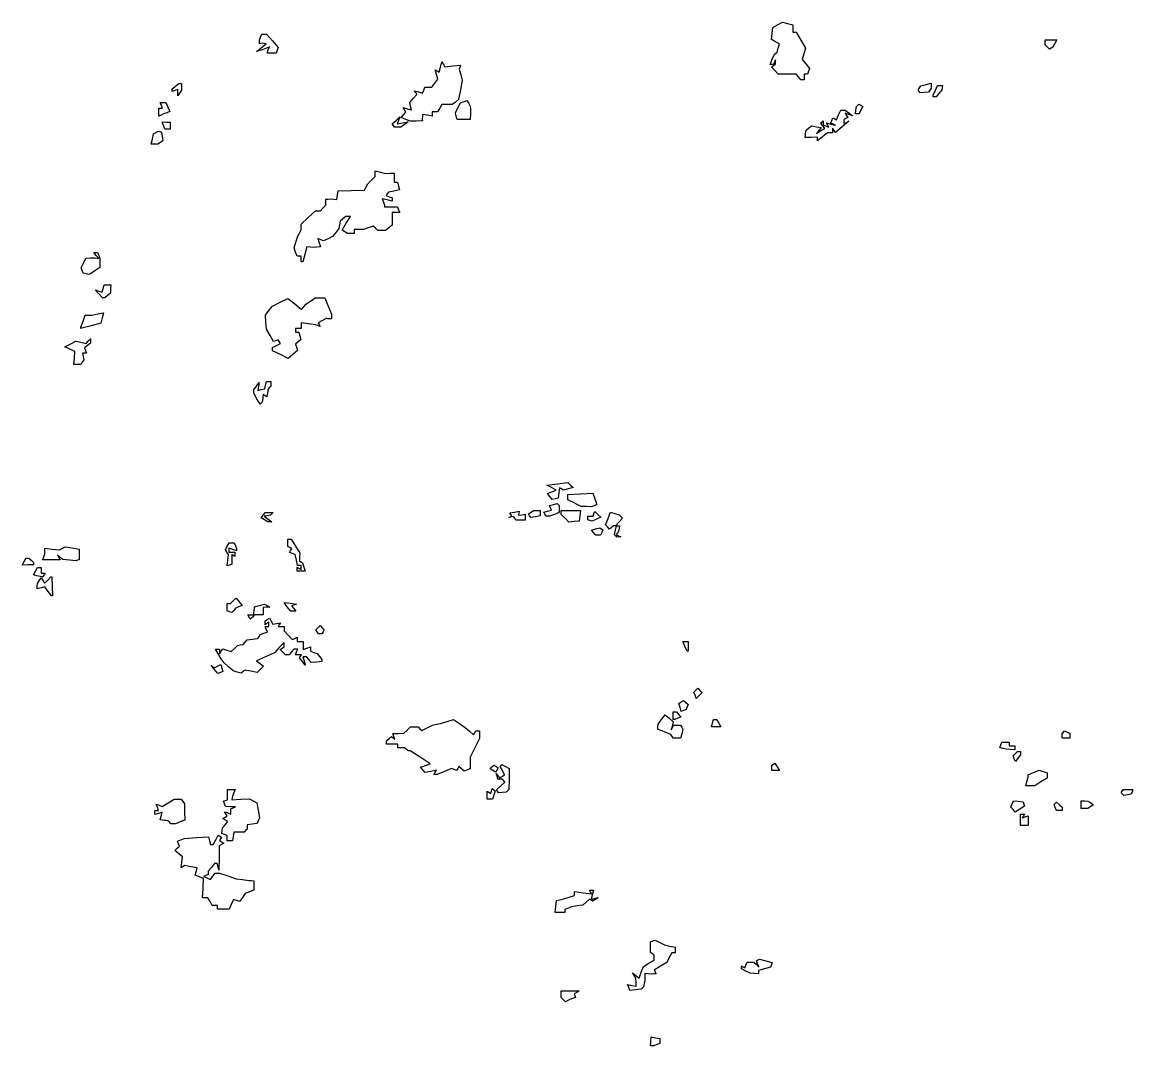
# Model space of a CAD drawing. Extents: x 0 to 4532, y 0 to 2620.
# Drawn here: x 2142 to 2727, y 233 to 772 of the extents above; entities that cross this region are included whole.
import ezdxf

# ---------------------------------------------------------------- set-up
doc = ezdxf.new("R2010")
doc.units = 0
doc.layers.add('Layer_1', color=7, linetype='CONTINUOUS')

msp = doc.modelspace()

# ---------------------------------------------------------------- linework, layer by layer
at = {"layer": 'Layer_1', "color": 7}
for points in [[(2551.000201, 743.619019), (2549.755281, 745.119029), (2545.032703, 745.119029), (2540.310182, 745.119029), (2538.589977, 747.019745), (2536.869885, 748.920432), (2537.935088, 749.578722), (2539.000178, 750.23704), (2538.921092, 751.428045), (2538.842005, 752.619022), (2538.337608, 751.369028), (2537.833211, 750.119034), (2536.93803, 750.119034), (2536.04282, 750.119034), (2537.251003, 752.869038), (2538.459214, 755.619042), (2539.094827, 756.119045), (2539.730327, 756.619049), (2540.413221, 758.808133), (2541.096031, 760.997245), (2538.989605, 762.124528), (2536.883123, 763.251952), (2537.191504, 766.404249), (2537.499913, 769.556631), (2540.069209, 770.991642), (2542.638532, 772.42654), (2545.319229, 771.753737), (2547.999926, 771.080934), (2547.999926, 769.099941), (2547.999926, 767.119033), (2548.898424, 767.119033), (2549.796809, 767.119033), (2552.273128, 762.925826), (2554.749532, 758.732646), (2553.906508, 755.793231), (2553.063427, 752.853731), (2554.975821, 750.42254), (2556.888131, 747.991433), (2556.337019, 746.555231), (2555.785935, 745.119029), (2554.892908, 745.119029), (2553.999909, 745.119029), (2553.999909, 743.619019), (2553.999909, 742.119038), (2553.122331, 742.119038), (2552.24481, 742.119038), (2550.999918, 743.619019)], [(2271.705109, 757.792649), (2272.347298, 759.466224), (2270.673723, 758.792627), (2269.000119, 758.11903), (2267.250122, 757.525937), (2265.500096, 756.932844), (2268.000113, 759.003724), (2270.500101, 761.074546), (2269.500122, 761.215145), (2268.500116, 761.355743), (2267.750097, 761.237255), (2267.000106, 761.118767), (2267.000106, 762.036965), (2267.000106, 762.955164), (2267.607117, 764.536954), (2268.2141, 766.118743), (2269.503496, 766.118743), (2270.79292, 766.118743), (2273.865422, 762.619457), (2276.93781, 759.120057), (2276.362008, 757.619452), (2275.786121, 756.118762), (2273.424521, 756.118762), (2271.06292, 756.118762)], [(2682.160319, 759.358933), (2681.00024, 760.519041), (2681.00024, 761.819038), (2681.00024, 763.119035), (2684.035438, 763.119035), (2687.070636, 763.119035), (2686.030037, 761.174751), (2684.989438, 759.230439), (2684.154918, 758.714646), (2683.320427, 758.198826)], [(2344.136027, 721.185286), (2341.771818, 722.139485), (2342.972036, 723.585693), (2344.172339, 725.031873), (2343.429831, 726.233196), (2342.687438, 727.434491), (2344.942626, 726.8448), (2347.197927, 726.254995), (2346.701722, 728.152592), (2346.205432, 730.05019), (2348.082025, 732.213989), (2349.958646, 734.377675), (2349.354129, 735.355684), (2348.749641, 736.333779), (2350.879821, 735.657688), (2353.01003, 734.981596), (2353.612024, 736.550488), (2354.214131, 738.119493), (2356.050443, 738.119493), (2357.886728, 738.119493), (2359.416331, 740.303277), (2360.945935, 742.487202), (2360.327245, 744.952494), (2359.708441, 747.417786), (2360.747623, 746.775597), (2361.786833, 746.133294), (2362.462131, 748.824281), (2363.137542, 751.515183), (2363.944339, 750.209686), (2364.751136, 748.904303), (2368.916848, 749.385484), (2373.082531, 749.86658), (2372.695233, 748.743097), (2372.307935, 747.619499), (2373.110736, 744.777284), (2373.913451, 741.935098), (2372.945844, 736.777288), (2371.978238, 731.619478), (2370.298029, 730.369484), (2368.617849, 729.11949), (2365.844232, 729.11949), (2363.070531, 729.11949), (2362.00014, 727.119477), (2360.929749, 725.119492), (2359.464945, 725.119492), (2358.000142, 725.119492), (2358.000142, 724.002896), (2358.000142, 722.886272), (2355.500125, 723.364279), (2353.000137, 723.842172), (2352.881649, 722.730792), (2352.763161, 721.619497), (2352.815035, 721.069377), (2352.866909, 720.519286), (2349.6836, 720.375286), (2346.500207, 720.231286), (2344.136112, 721.185399)], [(2224.015383, 735.337939), (2224.00121, 737.056529), (2222.501228, 736.480926), (2221.001219, 735.905322), (2221.001219, 736.652138), (2221.001219, 737.398841), (2222.751216, 738.727326), (2224.501213, 740.055727), (2225.251233, 740.087758), (2226.001223, 740.11979), (2225.98705, 738.369792), (2225.972877, 736.619795), (2225.003456, 735.119785), (2224.034064, 733.619775), (2224.01989, 735.338393)], [(2614.585916, 735.980724), (2614.132203, 736.714841), (2614.826209, 737.837843), (2615.520216, 738.960731), (2618.260214, 739.648445), (2621.000211, 740.33613), (2620.986038, 738.977739), (2620.971865, 737.61932), (2620.237153, 736.571323), (2619.502469, 735.523325), (2617.272141, 735.384995), (2615.041841, 735.246664), (2614.588156, 735.980752)], [(2622.000218, 733.572238), (2622.000218, 734.025243), (2623.160722, 736.57223), (2624.321198, 739.11933), (2625.66071, 739.11933), (2627.000223, 739.11933), (2626.750207, 737.94023), (2626.500191, 736.76113), (2625.027989, 734.940239), (2623.555674, 733.119318), (2622.777988, 733.119318), (2622.00019, 733.119318)], [(2214.000095, 725.03604), (2214.000095, 727.119335), (2214.968694, 727.119335), (2215.937292, 727.119335), (2215.361689, 728.619317), (2214.786086, 730.119327), (2216.232606, 730.119327), (2217.679098, 730.119327), (2218.772903, 727.718523), (2219.866793, 725.317719), (2218.183495, 724.717936), (2216.500083, 724.11804), (2215.250089, 723.535321), (2214.000095, 722.952632)], [(2370.750042, 722.869491), (2370.353333, 724.619489), (2371.639752, 727.248283), (2372.926143, 729.877078), (2374.633253, 730.532193), (2376.340248, 731.187195), (2377.154841, 729.903383), (2377.969547, 728.619487), (2378.095972, 727.869496), (2378.222397, 727.119477), (2378.222397, 725.119492), (2378.222397, 723.119479), (2378.111279, 722.119472), (2378.000161, 721.119494), (2374.57347, 721.119494), (2371.146779, 721.119494)], [(2561.000182, 710.943906), (2561.000182, 711.913922), (2557.750203, 711.766521), (2554.500196, 711.619119), (2554.819406, 713.619132), (2555.138502, 715.619117), (2556.57048, 716.730214), (2558.0026, 717.841339), (2560.523593, 717.35942), (2563.044586, 716.87753), (2561.772397, 715.337637), (2560.500207, 713.797829), (2562.699383, 715.167218), (2564.898502, 716.536721), (2563.806908, 717.852139), (2562.7152, 719.167415), (2563.357701, 719.809916), (2564.000202, 720.452417), (2564.000202, 719.392826), (2564.000202, 718.333121), (2565.552086, 717.737534), (2567.104084, 717.142031), (2566.426887, 718.237735), (2565.749689, 719.333411), (2568.12501, 718.735528), (2570.500189, 718.137616), (2569.306406, 718.692923), (2568.112594, 719.248315), (2568.661183, 720.678026), (2569.209801, 722.107623), (2570.100702, 721.557022), (2570.991688, 721.006335), (2572.156501, 723.562732), (2573.321201, 726.11913), (2574.469601, 726.11913), (2575.617888, 726.11913), (2577.559111, 724.616626), (2579.500192, 723.114235), (2577.58621, 723.786613), (2575.672086, 724.459019), (2576.352487, 723.358128), (2577.032802, 722.257321), (2576.016496, 721.62922), (2575.00019, 721.001119), (2575.00019, 720.001112), (2575.00019, 719.001134), (2576.250184, 719.644315), (2577.500207, 720.287525), (2574.009991, 717.283027), (2570.519691, 714.278528), (2569.775284, 715.448812), (2569.030793, 716.619124), (2569.01662, 715.36913), (2569.002446, 714.119136), (2567.637337, 714.119136), (2566.272143, 714.119136), (2563.637339, 712.046527), (2561.00245, 709.973919), (2561.00245, 710.94402)], [(2581.313997, 726.093533), (2581.615291, 728.067836), (2582.24121, 728.693726), (2582.8671, 729.319616), (2583.936413, 728.658718), (2585.005614, 727.997934), (2583.967708, 726.058639), (2582.929802, 724.119315), (2581.971295, 724.119315), (2581.012702, 724.119315)], [(2216.607091, 717.700825), (2216.00008, 719.282615), (2216.00008, 719.638618), (2216.00008, 719.994706), (2218.000093, 719.843903), (2220.000106, 719.693383), (2220.000106, 717.906195), (2220.000106, 716.118979), (2218.607104, 716.118979), (2217.214102, 716.118979)], [(2337.582721, 717.985424), (2337.047341, 718.85172), (2339.066743, 720.679302), (2341.086231, 722.506912), (2340.37944, 720.6651), (2339.672621, 718.823203), (2342.567334, 719.376611), (2345.462131, 719.930019), (2343.540043, 718.524517), (2341.61784, 717.119014), (2339.868041, 717.119014), (2338.118129, 717.119014)], [(2210.635001, 710.868788), (2211.308003, 713.618792), (2212.404104, 714.352484), (2213.500092, 715.086289), (2214.500098, 714.774194), (2215.500105, 714.4621), (2215.837598, 712.153592), (2216.175091, 709.844999), (2214.837591, 708.997184), (2213.500092, 708.149398), (2211.730989, 708.135225), (2209.961999, 708.121052), (2210.635001, 710.871028)], [(2289.00011, 647.61878), (2289.00011, 649.11879), (2287.967902, 649.11879), (2286.935722, 649.11879), (2286.126005, 651.307478), (2285.316317, 653.496278), (2286.292314, 656.55747), (2287.268226, 659.618775), (2288.134125, 661.355194), (2289.00011, 663.09167), (2289.00011, 664.542272), (2289.00011, 665.992789), (2292.750121, 669.547096), (2296.500131, 673.101488), (2297.82153, 673.112826), (2299.143014, 673.124165), (2300.571506, 674.55277), (2302.000111, 675.98129), (2302.000111, 677.55279), (2302.000111, 679.124176), (2303.250105, 679.239263), (2304.500128, 679.35435), (2306.174015, 679.189373), (2307.84793, 679.024397), (2308.174028, 681.324287), (2308.500126, 683.624291), (2315.412525, 683.788984), (2322.325037, 683.953394), (2323.275438, 685.651687), (2324.225838, 687.349981), (2326.112919, 689.23709), (2328.000113, 691.121591), (2328.000113, 692.640707), (2328.000113, 694.159709), (2330.750117, 693.431091), (2333.500121, 692.702389), (2335.750122, 692.806137), (2338.000123, 692.909885), (2338.000123, 690.515686), (2338.000123, 688.121486), (2338.88354, 688.121486), (2339.766816, 688.121486), (2340.300722, 686.079889), (2340.834627, 684.038376), (2337.896516, 683.450782), (2334.958519, 682.863189), (2334.415939, 681.98527), (2333.873331, 681.10738), (2335.436723, 680.50737), (2337.000116, 679.907474), (2337.000116, 678.995483), (2337.000116, 678.083379), (2334.335718, 678.752072), (2331.671321, 679.420879), (2332.335733, 677.689392), (2333.000118, 675.957876), (2333.000118, 675.539681), (2333.000118, 675.121485), (2336.393133, 675.121485), (2339.78612, 675.121485), (2340.361723, 673.621475), (2340.937327, 672.121465), (2338.968721, 672.121465), (2337.000116, 672.121465), (2337.000116, 668.843679), (2337.000116, 665.565977), (2335.250119, 664.093661), (2333.500121, 662.621459), (2331.500136, 662.621459), (2329.500123, 662.621459), (2328.21634, 663.833866), (2326.932528, 665.046273), (2324.401217, 664.083882), (2321.869935, 663.121462), (2319.43503, 663.121462), (2317.000125, 663.121462), (2317.000125, 662.121484), (2317.000125, 661.121478), (2315.250128, 661.135651), (2313.50013, 661.149824), (2312.09511, 662.039336), (2310.69023, 662.92882), (2312.811425, 666.524031), (2314.932619, 670.119241), (2313.716414, 670.08721), (2312.500124, 670.055178), (2311.000114, 668.83696), (2309.500132, 667.618771), (2309.166608, 665.696285), (2308.833225, 663.773686), (2307.211013, 661.623068), (2305.588717, 659.472479), (2303.221107, 658.355061), (2300.853525, 657.237785), (2299.31142, 657.829574), (2297.769316, 658.421278), (2298.452126, 656.270065), (2299.134907, 654.118767), (2297.31753, 653.96031), (2295.500125, 653.801853), (2293.783916, 653.942452), (2292.067623, 654.08305), (2290.995304, 650.10074), (2289.923014, 646.118544), (2289.461619, 646.118544), (2289.00011, 646.118544), (2289.00011, 647.618554)], [(2175.835179, 639.860353), (2174.170391, 640.23257), (2173.644677, 641.602271), (2173.119077, 642.972058), (2174.309572, 645.537554), (2175.500095, 648.103051), (2178.000083, 648.229193), (2180.500072, 648.355335), (2181.419376, 648.180437), (2182.338595, 648.005539), (2181.046875, 649.561959), (2179.755183, 651.11835), (2180.770695, 651.11835), (2181.786094, 651.11835), (2182.393077, 649.53656), (2183.000088, 647.954743), (2183.000088, 645.60465), (2183.000088, 643.254558), (2180.250084, 641.371248), (2177.50008, 639.487937)], [(2182.405096, 629.288368), (2180.500072, 631.457865), (2182.342592, 630.784183), (2184.185197, 630.110472), (2184.709295, 632.114681), (2185.233393, 634.118776), (2186.946086, 634.118776), (2188.658893, 634.118776), (2188.579806, 631.868775), (2188.50072, 629.618774), (2187.00071, 628.400557), (2185.500728, 627.182367), (2184.905708, 627.150336), (2184.310715, 627.118304), (2182.405719, 629.287914)], [(2278.087202, 597.305646), (2274.000124, 599.327769), (2274.000124, 600.188056), (2274.000124, 601.048371), (2276.028115, 602.133758), (2278.056106, 603.219059), (2277.496122, 604.125267), (2276.936024, 605.031475), (2275.718118, 604.573566), (2274.500099, 604.115657), (2272.629714, 607.367167), (2270.759301, 610.618762), (2270.464016, 614.341078), (2270.168617, 618.063253), (2272.068624, 620.478768), (2273.968603, 622.894171), (2277.996919, 624.887267), (2282.025207, 626.880279), (2285.651627, 623.998379), (2289.278019, 621.116479), (2290.389002, 622.471355), (2291.500126, 623.826174), (2293.972619, 625.47248), (2296.445111, 627.118758), (2298.972623, 627.118758), (2301.500108, 627.118758), (2303.250105, 622.861969), (2305.000131, 618.605265), (2305.000131, 617.365759), (2305.000131, 616.126254), (2304.000124, 616.126254), (2303.000118, 616.126254), (2302.750102, 616.295198), (2302.500086, 616.464143), (2300.222079, 615.244962), (2297.9441, 614.025865), (2298.523984, 613.087456), (2299.103981, 612.149046), (2297.801999, 612.589238), (2296.500103, 613.029459), (2292.750092, 613.57235), (2289.000082, 614.115242), (2289.000082, 612.620759), (2289.000082, 611.126164), (2287.5001, 611.126164), (2286.00009, 611.126164), (2286.00009, 610.126157), (2286.00009, 609.12615), (2286.883479, 609.12615), (2287.766784, 609.12615), (2288.280195, 607.162959), (2288.793578, 605.199655), (2287.374298, 604.021746), (2285.954877, 602.843752), (2286.485495, 601.172246), (2287.015999, 599.500654), (2284.595182, 597.395759), (2282.174281, 595.290836), (2278.087174, 597.313044)], [(2173.000079, 611.469666), (2173.000079, 611.820482), (2174.09788, 614.969689), (2175.195796, 618.118868), (2176.972892, 618.118868), (2178.750074, 618.118868), (2181.818976, 618.732683), (2184.887991, 619.346469), (2184.148573, 616.581781), (2183.409184, 613.817065), (2178.454676, 612.512164), (2173.500082, 611.207178), (2173.250066, 611.163241), (2173.00005, 611.119304), (2173.00005, 611.470091)], [(2169.546969, 595.500373), (2169.81541, 598.881964), (2167.159233, 600.09216), (2164.503112, 601.302356), (2167.380222, 602.809849), (2170.257331, 604.317371), (2172.982929, 603.772268), (2175.708527, 603.227052), (2176.854433, 604.372958), (2178.000225, 605.518751), (2178.000225, 604.44116), (2178.000225, 603.363654), (2176.454719, 602.080948), (2174.909213, 600.798356), (2175.423333, 599.45856), (2175.937424, 598.118764), (2174.90601, 598.118764), (2173.87451, 598.118764), (2174.162425, 596.368767), (2174.450312, 594.618769), (2173.66622, 593.368747), (2172.882214, 592.118753), (2171.080513, 592.118753), (2169.278811, 592.118753)], [(2265.697501, 574.053862), (2264.000114, 576.927343), (2264.000114, 577.831964), (2264.000114, 578.736443), (2265.462112, 580.677666), (2266.923996, 582.618747), (2266.541517, 580.483152), (2266.15901, 578.347558), (2267.987101, 578.825564), (2269.815222, 579.303656), (2270.314006, 581.21126), (2270.812904, 583.11875), (2271.906511, 583.11875), (2273.000117, 583.11875), (2273.000117, 581.785446), (2273.000117, 580.452056), (2272.250098, 579.702065), (2271.500107, 578.952046), (2271.375099, 578.035463), (2271.250092, 577.118767), (2271.125084, 576.059743), (2271.000076, 575.000747), (2270.000069, 575.618757), (2269.000091, 576.236767), (2268.875083, 575.177743), (2268.750075, 574.118747), (2268.625067, 573.202051), (2268.500059, 572.285439), (2267.947445, 571.732853), (2267.394944, 571.180239)], [(2420.044064, 522.565823), (2418.771846, 524.098743), (2421.09895, 524.95954), (2423.426053, 525.820451), (2420.963142, 527.202341), (2418.500146, 528.584345), (2424.000154, 529.207542), (2429.500162, 529.830626), (2430.90626, 528.532924), (2432.312245, 527.235138), (2429.713044, 526.582829), (2427.113843, 525.930435), (2426.125061, 526.541528), (2425.136252, 527.15265), (2424.818261, 524.394227), (2424.500157, 521.635832), (2422.908163, 521.334424), (2421.316254, 521.032931)], [(2434.500167, 518.335227), (2432.500153, 519.434134), (2431.000143, 520.135426), (2429.500162, 520.836745), (2429.500162, 522.227735), (2429.500162, 523.618724), (2436.13726, 523.911827), (2442.774472, 524.204929), (2443.808551, 521.238642), (2444.842573, 518.272241), (2443.339558, 517.695532), (2441.836572, 517.118738), (2439.168348, 517.177699), (2436.500151, 517.236659), (2434.500167, 518.335538)], [(2409.348149, 512.364639), (2408.743944, 513.342337), (2410.122064, 514.215238), (2411.500156, 515.088139), (2413.250153, 515.102312), (2415.000151, 515.116485), (2415.000151, 513.733093), (2415.000151, 512.3497), (2412.476238, 511.867187), (2409.952439, 511.384701), (2409.348149, 512.362399)], [(2417.458555, 513.186034), (2416.798961, 514.253335), (2418.830354, 514.784548), (2420.861746, 515.315846), (2420.374357, 516.585824), (2419.887053, 517.855944), (2421.885649, 518.37854), (2423.884358, 518.901249), (2424.442245, 518.343334), (2425.00016, 517.785447), (2425.00016, 515.927336), (2425.00016, 514.069225), (2422.43506, 513.093937), (2419.86996, 512.118733), (2418.994054, 512.118733), (2418.118149, 512.118733)], [(2428.060757, 511.058122), (2426.000167, 513.11874), (2426.000167, 514.118746), (2426.000167, 515.118725), (2431.066559, 515.118725), (2436.132951, 515.118725), (2435.816548, 512.368721), (2435.500145, 509.618745), (2432.810746, 509.308124), (2430.121346, 508.997532)], [(2269.694608, 510.229838), (2267.889221, 511.280131), (2269.067102, 512.699439), (2270.245011, 514.118746), (2272.289216, 514.118746), (2274.333422, 514.118746), (2273.583403, 513.368727), (2272.833412, 512.618736), (2271.9168, 512.493729), (2271.000104, 512.368721), (2270.309017, 512.243713), (2269.617817, 512.118705), (2271.559011, 510.6505), (2273.500121, 509.182294), (2272.500114, 509.182294), (2271.500107, 509.182294), (2269.694608, 510.232616)], [(2401.527161, 511.075045), (2400.936052, 512.031426), (2399.718146, 511.738947), (2398.500155, 511.446525), (2399.256354, 511.868037), (2400.012637, 512.289521), (2399.518048, 513.089826), (2399.023459, 513.890047), (2401.462446, 514.356233), (2403.901461, 514.822532), (2403.700768, 513.72062), (2403.500075, 512.618736), (2405.250072, 512.912548), (2407.000069, 513.206444), (2407.000069, 511.662525), (2407.000069, 510.11872), (2404.55907, 510.11872), (2402.118071, 510.11872)], [(2441.193759, 509.887526), (2440.000146, 510.285425), (2440.000146, 511.202037), (2440.000146, 512.118733), (2441.416846, 512.118733), (2442.833461, 512.118733), (2443.296954, 513.368727), (2443.760362, 514.618721), (2445.340564, 513.11874), (2446.920766, 511.61873), (2444.654069, 510.554235), (2442.387372, 509.489627)], [(2454.685061, 501.767227), (2454.036551, 502.415624), (2454.626753, 504.767219), (2455.216954, 507.118728), (2454.308564, 507.118728), (2453.400173, 507.118728), (2452.450169, 506.202344), (2451.500166, 505.285931), (2450.432156, 506.465342), (2449.364175, 507.64464), (2450.709073, 510.940541), (2452.053971, 514.236441), (2454.277071, 513.565225), (2456.500171, 512.893924), (2457.426561, 512.029924), (2458.352867, 511.166037), (2456.521572, 509.142326), (2454.690164, 507.118728), (2455.756671, 507.118728), (2456.82315, 507.118728), (2456.633512, 505.868734), (2456.443874, 504.61874), (2455.715682, 503.454126), (2454.987575, 502.289539), (2456.24389, 501.78313), (2457.500092, 501.276635), (2456.416775, 501.197549), (2455.333373, 501.118462), (2454.684976, 501.766972)], [(2443.101561, 503.496617), (2441.957952, 504.874425), (2444.152648, 505.448328), (2446.34726, 506.02223), (2447.130048, 505.538441), (2447.912864, 505.054624), (2447.349449, 503.58673), (2446.786149, 502.118724), (2445.51566, 502.118724), (2444.245058, 502.118724)], [(2250.369716, 488.957318), (2250.718803, 491.955835), (2249.929212, 493.233439), (2249.139706, 494.510929), (2250.105102, 496.314841), (2251.070498, 498.118725), (2252.428293, 498.118725), (2253.786117, 498.118725), (2254.3931, 496.536936), (2255.000111, 494.955118), (2255.000111, 494.469515), (2255.000111, 493.98394), (2253.000098, 494.618731), (2251.000113, 495.253521), (2251.000113, 494.186135), (2251.000113, 493.118721), (2252.500095, 493.118721), (2254.000105, 493.118721), (2254.000105, 492.059725), (2254.000105, 491.000729), (2253.216495, 491.485029), (2252.432914, 491.969328), (2252.46693, 489.391614), (2252.500945, 486.813928), (2251.261128, 486.386435), (2250.021338, 485.958829), (2250.370538, 488.957318)], [(2287.000125, 484.177735), (2287.000125, 485.236731), (2288.000103, 484.618721), (2289.00011, 484.000711), (2289.00011, 485.059735), (2289.00011, 486.118731), (2288.079615, 486.118731), (2287.159007, 486.118731), (2286.518405, 489.035214), (2285.877917, 491.95164), (2284.375611, 492.528122), (2282.873305, 493.104632), (2283.453018, 494.042532), (2284.032704, 494.980517), (2283.016426, 495.608618), (2282.00012, 496.236719), (2282.00012, 498.177743), (2282.00012, 500.118739), (2282.901311, 500.118739), (2283.802502, 500.118739), (2286.061007, 496.368728), (2288.319511, 492.618717), (2288.205275, 490.649517), (2288.091322, 488.680316), (2288.910932, 488.149529), (2289.730428, 487.618713), (2290.432627, 485.368712), (2291.134826, 483.118711), (2289.067433, 483.118711), (2287.00004, 483.118711)], [(2167.004092, 488.92642), (2163.508066, 489.28214), (2162.062169, 490.45044), (2160.616188, 491.618739), (2161.367171, 490.368717), (2162.118069, 489.118723), (2157.45207, 489.118723), (2152.786072, 489.118723), (2153.393083, 490.70054), (2154.000066, 492.28233), (2154.000066, 493.83223), (2154.000066, 495.382016), (2157.834181, 494.867839), (2161.668267, 494.353521), (2163.178283, 495.198529), (2164.688271, 496.043622), (2168.344172, 495.450331), (2172.000072, 494.857039), (2172.000072, 492.046941), (2172.000072, 489.236729), (2171.250081, 488.903715), (2170.50009, 488.570729)], [(2143.063177, 488.236637), (2144.070469, 490.118729), (2144.835285, 490.118729), (2145.600073, 490.118729), (2146.800064, 488.918738), (2148.000083, 487.718719), (2148.000083, 487.158139), (2148.000083, 486.597531), (2145.027984, 486.475925), (2142.055971, 486.354602)], [(2149.753765, 480.807312), (2148.007481, 481.263917), (2149.038981, 483.191335), (2150.070481, 485.118724), (2151.035281, 485.118724), (2152.000081, 485.118724), (2152.000081, 483.618714), (2152.000081, 482.118733), (2153.059077, 482.118733), (2154.118072, 482.118733), (2153.500063, 481.118726), (2152.882081, 480.11872), (2152.19108, 480.234657), (2151.500078, 480.350594)], [(2155.770076, 472.561722), (2154.040063, 474.941918), (2152.020065, 474.41371), (2150.000068, 473.885417), (2150.014241, 475.252113), (2150.028414, 476.618725), (2151.013114, 478.118735), (2151.997813, 479.618716), (2152.906998, 478.206524), (2153.816296, 476.794331), (2155.478504, 478.456511), (2157.140713, 480.11872), (2157.410571, 480.11872), (2157.680429, 480.11872), (2157.857311, 475.118715), (2158.034193, 470.11871), (2157.765752, 470.149608), (2157.497311, 470.180505), (2155.767326, 472.560701)], [(2251.250101, 461.817107), (2250.000107, 462.285419), (2250.000107, 464.202009), (2250.000107, 466.118712), (2250.928709, 466.118712), (2251.857197, 466.118712), (2253.275994, 467.537509), (2254.694707, 468.956222), (2256.360317, 467.01103), (2258.025813, 465.065811), (2256.263003, 464.404204), (2254.500108, 463.742626), (2253.500102, 462.545725), (2252.500095, 461.348824)], [(2261.554013, 459.0315), (2260.882117, 460.118615), (2262.371497, 460.118615), (2263.861018, 460.118615), (2264.180511, 462.301293), (2264.500118, 464.484), (2267.132115, 465.183194), (2269.764113, 465.882501), (2271.132114, 465.015893), (2272.500114, 464.149199), (2270.750117, 464.135026), (2269.000119, 464.120853), (2269.000119, 462.12084), (2269.000119, 460.120855), (2266.700115, 460.120855), (2264.400111, 460.120855), (2263.312996, 459.03374), (2262.225796, 457.946539), (2261.554013, 459.03374)], [(2282.455421, 463.40672), (2281.410712, 464.61873), (2280.758205, 465.687817), (2280.105726, 466.756819), (2283.302924, 466.27972), (2286.500122, 465.802507), (2285.208402, 465.36342), (2283.916625, 464.92422), (2285.080814, 463.521524), (2286.245003, 462.118714), (2284.872524, 462.156698), (2283.500102, 462.194682), (2282.455421, 463.406579)], [(2255.315012, 430.019998), (2253.129897, 430.61859), (2250.815011, 432.799284), (2248.500097, 434.979892), (2247.3854, 436.362293), (2246.270591, 437.744608), (2245.100193, 439.931595), (2243.929711, 442.11861), (2244.964896, 442.11861), (2246.000109, 442.11861), (2246.014282, 440.868587), (2246.028455, 439.618593), (2246.888345, 440.975595), (2247.74815, 442.332597), (2249.944661, 441.635501), (2252.141172, 440.938291), (2253.819566, 442.449696), (2255.497847, 443.961102), (2256.994257, 444.289807), (2258.490667, 444.618598), (2259.494274, 445.823408), (2260.497852, 447.028303), (2263.32167, 447.383909), (2266.145573, 447.739487), (2266.821665, 448.751994), (2267.49787, 449.764502), (2269.351672, 450.450004), (2271.205361, 451.135507), (2270.632961, 452.627013), (2270.060674, 454.118604), (2271.029273, 454.118604), (2271.997871, 454.118604), (2271.997871, 455.1776), (2271.997871, 456.236595), (2270.997865, 455.618614), (2269.997858, 455.000604), (2269.997858, 456.000611), (2269.997858, 457.000589), (2271.129562, 457.70001), (2272.261267, 458.399402), (2273.145365, 456.819512), (2274.029576, 455.239508), (2276.040474, 455.626806), (2278.051259, 456.014104), (2277.465564, 455.066311), (2276.87987, 454.118604), (2278.438869, 454.118604), (2279.997868, 454.118604), (2279.997868, 452.933098), (2279.997868, 451.747507), (2282.104379, 449.505302), (2284.210776, 447.263096), (2285.604373, 447.797796), (2286.997857, 448.332609), (2286.997857, 447.225594), (2286.997857, 446.118608), (2288.497867, 446.118608), (2289.997877, 446.118608), (2289.997877, 444.051187), (2289.997877, 441.983794), (2291.997862, 442.618585), (2293.997875, 443.253404), (2293.997875, 442.15461), (2293.997875, 441.055787), (2295.747873, 440.399198), (2297.49787, 439.742495), (2298.716088, 438.180605), (2299.934277, 436.618602), (2299.966309, 436.081294), (2299.99834, 435.543987), (2297.125936, 435.325152), (2294.253419, 435.106318), (2293.003425, 436.612422), (2291.75343, 438.118611), (2290.808529, 438.118611), (2289.863515, 438.118611), (2290.534334, 435.868611), (2291.205238, 433.61861), (2289.690431, 435.607625), (2288.175738, 437.596526), (2288.646034, 438.357629), (2289.11633, 439.118618), (2287.588739, 439.118618), (2286.06112, 439.118618), (2286.636723, 440.618628), (2287.212327, 442.118638), (2286.22774, 442.118638), (2285.243239, 442.118638), (2283.998319, 440.618628), (2282.753428, 439.118618), (2281.804416, 439.118618), (2280.855433, 439.118618), (2279.419231, 440.55482), (2277.983029, 441.991136), (2278.990633, 442.613936), (2279.998321, 443.236623), (2279.998321, 444.417423), (2279.998321, 445.598223), (2277.503322, 442.907435), (2275.008238, 440.216618), (2270.253316, 438.101717), (2265.49831, 435.986929), (2267.370311, 434.603338), (2269.242311, 433.219719), (2267.569218, 431.546625), (2265.896124, 429.873532), (2262.565216, 430.414014), (2259.234308, 430.954609), (2258.366311, 430.188036), (2257.498314, 429.421434), (2255.313227, 430.020026)], [(2297.446223, 451.205693), (2296.774412, 452.292893), (2297.887209, 453.40569), (2299.000119, 454.518601), (2300.11303, 453.40569), (2301.225827, 452.292893), (2300.554016, 451.205693), (2299.88212, 450.118606), (2299.000119, 450.118606), (2298.118119, 450.118606)], [(2491.182185, 443.618591), (2490.043082, 446.118608), (2491.521577, 446.118608), (2493.000186, 446.118608), (2493.000186, 443.618591), (2493.000186, 441.118603), (2492.66068, 441.118603), (2492.321174, 441.118603)], [(2243.354703, 431.435989), (2241.521395, 433.618582), (2242.392199, 432.903797), (2243.263116, 432.188984), (2245.021192, 433.129889), (2246.779296, 434.070793), (2247.279214, 432.159306), (2247.779104, 430.24779), (2246.483501, 429.750593), (2245.188011, 429.253481)], [(2496.56447, 417.811487), (2495.934583, 419.453002), (2496.967387, 420.485777), (2498.000162, 421.518581), (2499.135863, 420.38288), (2500.271564, 419.247179), (2498.732975, 417.708589), (2497.19447, 416.17)], [(2488.636275, 411.401982), (2488.075384, 413.546988), (2489.254285, 414.275577), (2490.433073, 415.004195), (2491.657187, 413.988286), (2492.881272, 412.972377), (2492.363382, 411.622801), (2491.845577, 410.273198), (2490.521372, 409.765087), (2489.19728, 409.256977)], [(2359.566227, 377.225527), (2360.250341, 378.332542), (2357.284535, 377.68114), (2354.318843, 377.029738), (2353.117746, 378.476939), (2351.916622, 379.924139), (2354.474635, 380.776829), (2357.032535, 381.629434), (2351.766329, 385.104626), (2346.500122, 388.579931), (2345.833442, 388.599773), (2345.166818, 388.619616), (2344.416827, 389.369607), (2343.666836, 390.119597), (2341.833444, 390.119597), (2340.000136, 390.119597), (2340.000136, 391.119604), (2340.000136, 392.119611), (2337.000116, 392.119611), (2334.000124, 392.119611), (2334.000124, 392.997217), (2334.000124, 393.874711), (2335.342131, 394.9885), (2336.684138, 396.102204), (2337.501423, 395.360916), (2338.318822, 394.619599), (2337.789027, 396.119609), (2337.259231, 397.619619), (2340.143144, 397.726768), (2343.026943, 397.833918), (2344.842336, 399.476823), (2346.657644, 401.119614), (2348.628828, 401.119614), (2350.600127, 401.119614), (2351.573828, 400.145913), (2352.547529, 399.172211), (2355.391643, 400.647702), (2358.235729, 402.12322), (2360.367922, 402.563413), (2362.500143, 403.003605), (2365.888226, 404.031419), (2369.276224, 405.059205), (2372.388241, 402.925822), (2375.500144, 400.79241), (2377.644639, 398.88081), (2379.789135, 396.969209), (2380.453632, 398.044419), (2381.11813, 399.1196), (2382.059148, 399.1196), (2383.000137, 399.1196), (2383.000137, 397.086422), (2383.000137, 395.053101), (2380.500149, 390.119597), (2378.000132, 385.186122), (2378.000132, 382.1215), (2378.000132, 379.056794), (2376.487452, 378.476315), (2374.974629, 377.895808), (2373.57644, 379.056312), (2372.17825, 380.216703), (2371.557151, 379.211821), (2370.936051, 378.20691), (2369.584832, 378.725509), (2368.233641, 379.243994), (2364.494742, 377.68182), (2360.755928, 376.119618), (2359.819049, 376.119618), (2358.882142, 376.119618), (2359.566227, 377.226519)], [(2484.490775, 396.133782), (2483.863383, 397.148897), (2480.431759, 398.58269), (2477.000165, 400.016483), (2477.022842, 401.317585), (2477.045519, 402.618575), (2478.946745, 405.092881), (2480.847942, 407.567074), (2482.938636, 405.675089), (2485.029329, 403.782991), (2484.524422, 401.700773), (2484.019543, 399.618583), (2484.593644, 400.868577), (2485.167745, 402.118571), (2487.025346, 402.118571), (2488.883031, 402.118571), (2489.536134, 401.061787), (2490.189322, 400.004889), (2489.576131, 397.561792), (2488.96294, 395.118582), (2487.041021, 395.118582), (2485.119046, 395.118582), (2484.491625, 396.133782)], [(2485.000161, 407.118576), (2485.000161, 409.118589), (2485.877767, 409.118589), (2486.755261, 409.118589), (2487.903264, 407.735395), (2489.051183, 406.352173), (2487.443881, 405.735382), (2485.83658, 405.118591), (2485.418385, 405.118591), (2485.000161, 405.118591)], [(2505.710486, 403.118578), (2506.233478, 405.118591), (2507.081576, 405.118591), (2507.929787, 405.118591), (2509.000178, 403.118578), (2510.070569, 401.118593), (2507.628975, 401.118593), (2505.18738, 401.118593)], [(2690.000243, 396.451886), (2690.000243, 397.785276), (2690.598042, 398.382989), (2691.195727, 398.980788), (2692.598027, 398.442687), (2694.000241, 397.904586), (2694.000241, 396.511584), (2694.000241, 395.118582), (2692.000228, 395.118582), (2690.000243, 395.118582)], [(2658.805609, 389.797383), (2657.111114, 390.243982), (2657.662623, 391.681403), (2658.214217, 393.11871), (2660.107222, 393.11871), (2662.000228, 393.11871), (2662.000228, 392.118704), (2662.000228, 391.118697), (2663.500238, 391.118697), (2665.000219, 391.118697), (2665.000219, 390.11869), (2665.000219, 389.118684), (2662.750219, 389.234621), (2660.500218, 389.350558)], [(2664.739233, 384.356478), (2664.156515, 385.874969), (2665.278327, 386.996752), (2666.400223, 388.118677), (2667.200217, 388.118677), (2668.000211, 388.118677), (2668.000211, 387.309754), (2668.000211, 386.500973), (2666.66101, 384.669479), (2665.321923, 382.838071)], [(2389.982155, 378.129723), (2388.516841, 379.035336), (2389.516848, 380.035342), (2390.516855, 381.035349), (2391.705734, 380.300637), (2392.894556, 379.56584), (2392.170956, 378.395046), (2391.447356, 377.224223)], [(2392.435655, 367.223023), (2391.955835, 367.999433), (2394.155237, 370.048429), (2396.354639, 372.097538), (2395.594047, 372.858045), (2394.833454, 373.618638), (2393.750138, 373.618638), (2392.666849, 373.618638), (2392.257356, 375.118648), (2391.847835, 376.618629), (2392.70044, 375.421445), (2393.552931, 374.224232), (2394.879744, 375.044238), (2396.206642, 375.86433), (2395.022355, 378.07714), (2393.838153, 380.289922), (2394.333451, 380.785333), (2394.828834, 381.280631), (2396.737855, 380.259024), (2398.646734, 379.237446), (2398.537034, 373.724824), (2398.427333, 368.212343), (2397.693443, 367.478425), (2396.959638, 366.744535), (2394.937656, 366.595716), (2392.915646, 366.446613)], [(2537.000194, 379.559632), (2537.000194, 381.000624), (2537.799989, 381.49493), (2538.599898, 381.989236), (2539.808478, 380.053938), (2541.017086, 378.118639), (2539.008682, 378.118639), (2537.000194, 378.118639)], [(2671.369925, 372.368644), (2671.97294, 374.618644), (2671.987113, 375.247341), (2672.001286, 375.876037), (2674.927605, 377.088132), (2677.853896, 378.300227), (2679.92761, 377.642022), (2682.001296, 376.983845), (2682.001296, 375.536531), (2682.001296, 374.089246), (2678.751288, 372.107629), (2675.501309, 370.126126), (2673.134691, 370.126126), (2670.767988, 370.126126), (2671.371002, 372.376127)], [(2219.583385, 350.868671), (2218.833394, 351.618691), (2217.916783, 351.743698), (2217.000087, 351.868706), (2215.883491, 351.993714), (2214.766782, 352.118722), (2215.300603, 354.159809), (2215.834281, 356.200925), (2213.917182, 355.592411), (2212.000082, 354.983926), (2212.000082, 356.051312), (2212.000082, 357.118727), (2212.96868, 357.118727), (2213.937279, 357.118727), (2213.29509, 358.792302), (2212.652901, 360.465906), (2214.195884, 359.873805), (2215.738981, 359.281704), (2218.893687, 361.200221), (2222.048394, 363.11871), (2223.965295, 363.11871), (2225.882083, 363.11871), (2226.680688, 361.868716), (2227.479208, 360.618722), (2227.614704, 356.296424), (2227.7502, 351.974098), (2225.310108, 351.046404), (2222.870016, 350.118709), (2221.601795, 350.118709), (2220.333518, 350.118709)], [(2250.000107, 342.51168), (2250.000107, 343.904682), (2248.579495, 344.449869), (2247.158912, 344.994972), (2247.373211, 346.455977), (2247.587794, 347.916869), (2248.979606, 349.593987), (2250.371502, 351.271078), (2249.079017, 352.069881), (2247.786616, 352.868685), (2248.90959, 353.562776), (2250.032705, 354.256896), (2249.35239, 355.357674), (2248.67199, 356.458594), (2250.336097, 355.819977), (2252.000092, 355.181473), (2252.000092, 356.566793), (2252.000092, 357.951971), (2253.250114, 358.456397), (2254.500108, 358.960794), (2251.857112, 359.03988), (2249.214116, 359.118967), (2248.663316, 360.554347), (2248.112516, 361.989755), (2249.181291, 362.34607), (2250.250094, 362.702244), (2250.250094, 365.410663), (2250.250094, 368.11897), (2252.232107, 368.11897), (2254.214092, 368.11897), (2253.533012, 366.368944), (2252.851903, 364.618947), (2252.676155, 363.694965), (2252.500123, 362.770956), (2257.182534, 363.016436), (2261.864945, 363.261633), (2263.79894, 362.226618), (2265.732934, 361.191632), (2266.365627, 357.234721), (2266.998348, 353.277838), (2266.414638, 351.756624), (2265.830843, 350.235411), (2263.165538, 349.927229), (2260.500148, 349.618932), (2260.500148, 348.45222), (2260.500148, 347.285621), (2259.71274, 346.498213), (2258.925332, 345.710833), (2256.212745, 345.664912), (2253.50013, 345.618991), (2253.180523, 343.36899), (2252.86103, 341.118989), (2251.430526, 341.118989), (2250.000135, 341.118989)], [(2387.000135, 365.177627), (2387.000135, 367.236629), (2387.914734, 366.671429), (2388.829333, 366.106144), (2389.277831, 367.362431), (2389.726357, 368.618633), (2390.454549, 367.944044), (2391.182741, 367.269341), (2390.524055, 365.19404), (2389.865339, 363.118625), (2388.432737, 363.118625), (2387.000135, 363.118625)], [(2721.736238, 365.715927), (2721.054647, 366.397631), (2721.586427, 367.258144), (2722.118235, 368.11863), (2724.642629, 368.11863), (2727.166939, 368.11863), (2726.755235, 366.868636), (2726.343531, 365.618642), (2724.380736, 365.326418), (2722.417942, 365.034222)], [(2664.074736, 357.52924), (2662.965737, 358.865436), (2663.610732, 360.54624), (2664.255728, 362.227129), (2666.800815, 361.923028), (2669.346016, 361.618927), (2669.710013, 360.508142), (2670.074123, 359.397329), (2667.628815, 357.79513), (2665.183621, 356.193016)], [(2686.345335, 358.662022), (2685.753121, 360.205232), (2686.352535, 360.804533), (2686.951921, 361.403919), (2688.476025, 360.139043), (2690.000243, 358.874025), (2690.000243, 357.996532), (2690.000243, 357.118925), (2688.468825, 357.118925), (2686.937436, 357.118925)], [(2700.000224, 360.118633), (2700.000224, 362.118618), (2701.750222, 362.104445), (2703.500248, 362.090272), (2705.000229, 361.105572), (2706.500239, 360.120873), (2705.000229, 359.136173), (2703.500248, 358.151474), (2701.750222, 358.1373), (2700.000224, 358.123127), (2700.000224, 360.123112)], [(2668.000211, 352.118694), (2668.000211, 355.118685), (2669.059235, 355.118685), (2670.11823, 355.118685), (2669.507336, 354.130187), (2668.896328, 353.141576), (2670.448325, 353.737079), (2672.000237, 354.332695), (2672.000237, 351.72567), (2672.000237, 349.118674), (2670.000224, 349.118674), (2668.000211, 349.118674)], [(2245.000102, 306.118673), (2245.000102, 307.118679), (2243.535298, 307.118679), (2242.070495, 307.118679), (2241.000104, 309.118664), (2239.929713, 311.118677), (2238.502893, 311.118677), (2237.076102, 311.118677), (2237.366002, 316.208881), (2237.655901, 321.299084), (2235.407289, 322.153985), (2233.158593, 323.008886), (2233.659106, 324.922868), (2234.159591, 326.836764), (2230.97719, 327.473284), (2227.794704, 328.109776), (2226.820691, 327.507782), (2225.846707, 326.905873), (2226.1734, 329.76229), (2226.500093, 332.618678), (2224.500108, 334.297668), (2222.500095, 335.976685), (2223.671994, 337.16959), (2224.843809, 338.362381), (2224.364498, 339.611468), (2223.885188, 340.860583), (2225.692587, 341.631777), (2227.500099, 342.402971), (2233.8399, 342.775472), (2240.1797, 343.147888), (2240.706491, 341.133276), (2241.233395, 339.118693), (2241.947811, 339.118693), (2242.662114, 339.118693), (2243.981812, 341.58458), (2245.30151, 344.050383), (2246.167098, 343.515485), (2247.032714, 342.980474), (2246.500112, 342.118684), (2245.96751, 341.256867), (2247.090597, 340.562775), (2248.213599, 339.868684), (2247.052613, 339.151093), (2245.891513, 338.433587), (2245.756017, 332.026067), (2245.620521, 325.618688), (2245.237135, 327.368686), (2244.853721, 329.118683), (2244.149226, 329.118683), (2243.444816, 329.118683), (2241.722542, 327.107275), (2240.000324, 325.095781), (2240.000324, 324.190565), (2240.000324, 323.285377), (2238.75033, 322.818483), (2237.500336, 322.351588), (2239.394928, 321.572571), (2241.289521, 320.793666), (2242.505216, 322.456187), (2243.720826, 324.118678), (2244.825629, 324.118678), (2245.930433, 324.118678), (2250.329634, 322.625075), (2254.728722, 321.131585), (2258.114538, 320.692583), (2261.500325, 320.253666), (2262.750347, 320.185635), (2264.000341, 320.117603), (2264.000341, 317.592812), (2264.000341, 315.068105), (2261.75034, 314.190414), (2259.50034, 313.312609), (2258.031142, 311.217323), (2256.561945, 309.122009), (2254.948237, 309.634116), (2253.334445, 310.146309), (2252.188822, 307.632005), (2251.043228, 305.117617), (2248.021722, 305.117617), (2245.000329, 305.117617), (2245.000329, 306.117624)], [(2423.196163, 306.489274), (2423.50015, 309.609965), (2426.000167, 310.211761), (2428.500155, 310.813669), (2430.750156, 311.582766), (2433.000157, 312.351975), (2433.000157, 313.371258), (2433.000157, 314.390483), (2437.551749, 313.766662), (2442.103256, 313.142785), (2441.492673, 314.130773), (2440.882147, 315.118676), (2441.960163, 315.118676), (2443.038264, 315.118676), (2442.407952, 312.607377), (2441.777668, 310.096079), (2443.638954, 310.701673), (2445.500154, 311.30738), (2444.047852, 310.27897), (2442.595662, 309.250674), (2441.734865, 309.782567), (2440.874153, 310.314573), (2439.18717, 308.805861), (2437.500158, 307.297262), (2434.500167, 306.805281), (2431.500147, 306.313356), (2429.750149, 305.60906), (2428.000152, 304.904678), (2428.000152, 304.136659), (2428.000152, 303.368669), (2425.446164, 303.368669), (2422.892062, 303.368669)], [(2461.580963, 263.768542), (2460.971372, 265.357362), (2463.260859, 264.919664), (2465.550262, 264.481966), (2465.457285, 266.600864), (2465.364309, 268.719649), (2464.490132, 270.169146), (2463.615814, 271.618671), (2465.338712, 270.220566), (2467.06161, 268.822349), (2468.208111, 271.859758), (2469.354527, 274.897053), (2472.177127, 276.564364), (2474.999726, 278.23176), (2474.999726, 279.616173), (2474.999726, 281.000671), (2473.99972, 281.618652), (2472.999713, 282.236662), (2472.999713, 285.094354), (2472.999713, 287.951961), (2474.249735, 288.402755), (2475.499729, 288.853577), (2477.999718, 287.551851), (2480.499734, 286.250266), (2483.249738, 285.665365), (2485.999742, 285.080549), (2485.999742, 283.59956), (2485.999742, 282.118655), (2485.168737, 282.118655), (2484.337732, 282.118655), (2482.981439, 279.584453), (2481.625231, 277.050251), (2478.306228, 274.999072), (2474.987225, 272.947865), (2475.552539, 272.033266), (2476.117739, 271.118668), (2474.808728, 271.003581), (2473.499716, 270.888494), (2471.807914, 271.056589), (2470.116027, 271.224683), (2470.1302, 269.421678), (2470.144373, 267.618673), (2469.767961, 265.897589), (2469.391463, 264.17659), (2468.736064, 263.521078), (2468.080552, 262.865679), (2465.135666, 262.522772), (2462.190752, 262.179893), (2461.581048, 263.768571)], [(2523.250173, 272.478561), (2521.000173, 273.592945), (2521.000173, 274.414766), (2521.000173, 275.236672), (2521.895382, 274.683462), (2522.790592, 274.130168), (2523.363984, 275.624367), (2523.937377, 277.118651), (2525.768785, 277.118651), (2527.600194, 277.118651), (2528.859372, 275.868656), (2530.118692, 274.618662), (2529.491271, 276.267463), (2528.863879, 277.916348), (2529.681986, 278.370657), (2530.500179, 278.825051), (2533.818076, 277.925646), (2537.136086, 277.026269), (2536.752389, 275.822452), (2536.368776, 274.618662), (2533.184476, 273.661856), (2530.000176, 272.705049), (2530.000176, 271.911858), (2530.000176, 271.118668), (2527.750175, 271.241408), (2525.500174, 271.364148)], [(2427.153358, 257.365444), (2426.000167, 258.518663), (2426.000167, 260.318664), (2426.000167, 262.118665), (2430.750156, 262.104491), (2435.500145, 262.090318), (2434.19737, 261.263934), (2432.894566, 260.437634), (2433.197363, 259.529328), (2433.50016, 258.620937), (2432.500153, 258.272333), (2431.500147, 257.923728), (2429.903362, 257.069139), (2428.306549, 256.214521), (2427.153358, 257.36774)], [(2473.214778, 235.44104), (2473.406967, 237.763551), (2475.703569, 237.324549), (2478.000171, 236.885434), (2478.000171, 235.60905), (2478.000171, 234.332637), (2476.418382, 233.725654), (2474.836564, 233.118643), (2473.929562, 233.118643), (2473.02256, 233.118643)]]:
    msp.add_lwpolyline(points, close=True, dxfattribs=at)

doc.saveas('drawing.dxf')
